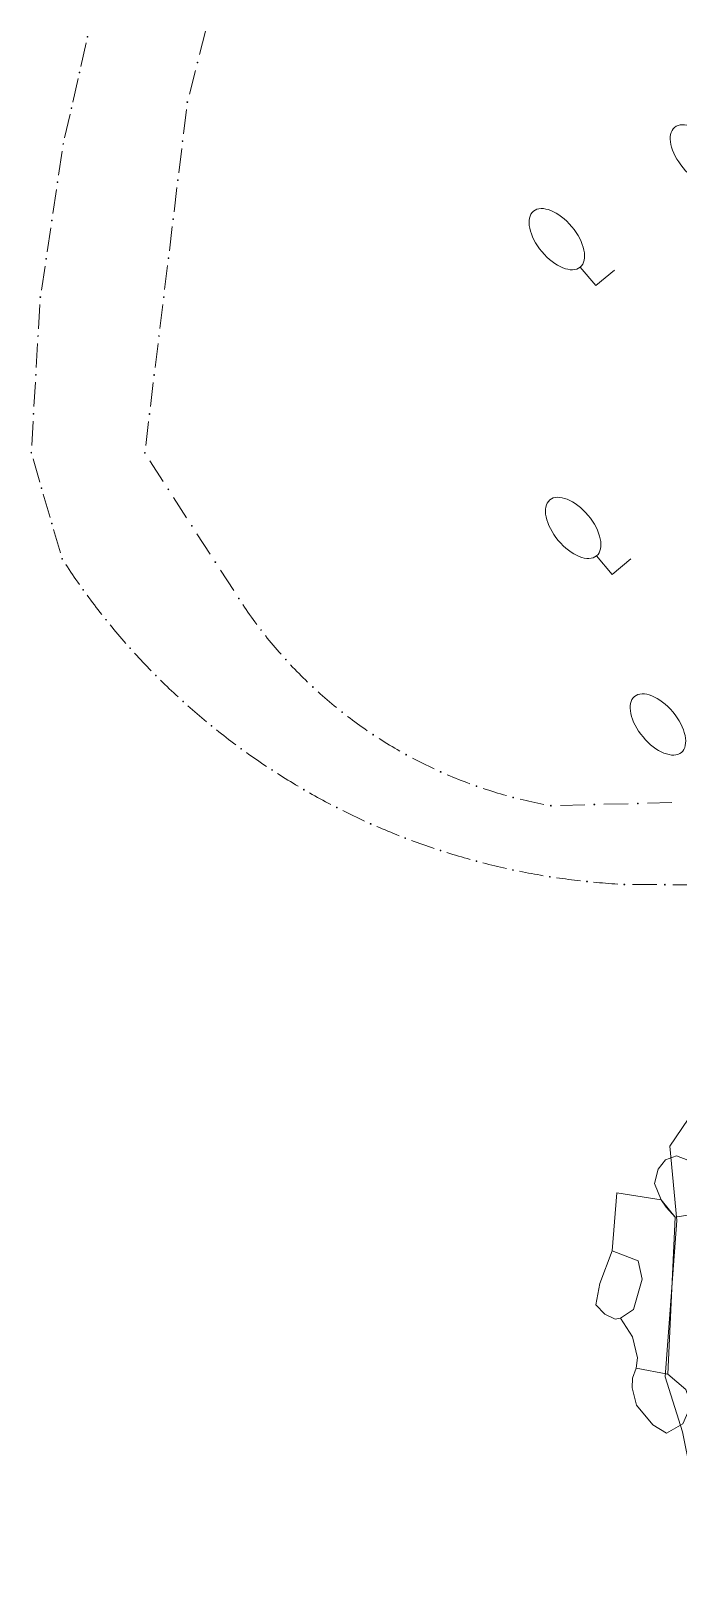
# Model space of a CAD drawing. Header units: metres. Extents: x -10443 to -4073, y -33280 to -26846.
# Drawn here: x -7347.95 to -7334.63, y -29236.23 to -29204.43 of the extents above; entities that cross this region are included whole.
import ezdxf

# ---------------------------------------------------------------- set-up
doc = ezdxf.new("R2010")
doc.units = ezdxf.units.M
doc.header["$MEASUREMENT"] = 0
doc.linetypes.add('CONTINUOUS_1', pattern=[0])
doc.linetypes.add('CONTINUOUS_2', pattern=[0])
for name, color, linetype, lineweight in [('園路', 241, 'CONTINUOUS_2', 18), ('木', 254, 'CONTINUOUS_2', 18), ('石', 241, 'CONTINUOUS_2', 18), ('護岸', 241, 'CONTINUOUS_2', 18)]:
    doc.layers.add(name, color=color, linetype=linetype, lineweight=lineweight)

msp = doc.modelspace()

# ---------------------------------------------------------------- hatches: boundary and pattern name
at = {"layer": '園路', "linetype": 'CONTINUOUS_1', "lineweight": 18}
for points in [[(-7346.775, -29204.549, 1), (-7346.79, -29204.549, 1)], [(-7346.941, -29205.284, 1), (-7346.956, -29205.284, 1)], [(-7344.513, -29205.082, 1), (-7344.528, -29205.082, 1)], [(-7347.107, -29206.019, 1), (-7347.122, -29206.019, 1)], [(-7344.72, -29205.897, 1), (-7344.735, -29205.897, 1)], [(-7347.273, -29206.755, 1), (-7347.288, -29206.755, 1)], [(-7344.818, -29206.699, 1), (-7344.833, -29206.699, 1)], [(-7347.391, -29207.543, 1), (-7347.406, -29207.543, 1)], [(-7344.915, -29207.501, 1), (-7344.93, -29207.501, 1)], [(-7347.509, -29208.332, 1), (-7347.524, -29208.332, 1)], [(-7345.012, -29208.303, 1), (-7345.027, -29208.303, 1)], [(-7347.628, -29209.121, 1), (-7347.643, -29209.121, 1)], [(-7345.11, -29209.105, 1), (-7345.125, -29209.105, 1)], [(-7347.746, -29209.909, 1), (-7347.761, -29209.909, 1)], [(-7345.207, -29209.907, 1), (-7345.222, -29209.907, 1)], [(-7347.792, -29210.709, 1), (-7347.807, -29210.709, 1)], [(-7345.304, -29210.709, 1), (-7345.319, -29210.709, 1)], [(-7347.839, -29211.509, 1), (-7347.854, -29211.509, 1)], [(-7345.401, -29211.511, 1), (-7345.416, -29211.511, 1)], [(-7347.886, -29212.309, 1), (-7347.901, -29212.309, 1)], [(-7345.499, -29212.313, 1), (-7345.514, -29212.313, 1)], [(-7347.933, -29213.109, 1), (-7347.948, -29213.109, 1)], [(-7345.596, -29213.115, 1), (-7345.611, -29213.115, 1)], [(-7347.72, -29213.838, 1), (-7347.735, -29213.838, 1)], [(-7345.112, -29213.864, 1), (-7345.127, -29213.864, 1)], [(-7347.508, -29214.567, 1), (-7347.523, -29214.567, 1)], [(-7344.628, -29214.613, 1), (-7344.643, -29214.613, 1)], [(-7347.296, -29215.295, 1), (-7347.311, -29215.295, 1)], [(-7344.143, -29215.363, 1), (-7344.158, -29215.363, 1)], [(-7346.862, -29215.933, 1), (-7346.877, -29215.933, 1)], [(-7343.659, -29216.112, 1), (-7343.674, -29216.112, 1)], [(-7346.395, -29216.547, 1), (-7346.41, -29216.547, 1)], [(-7343.202, -29216.76, 1), (-7343.217, -29216.76, 1)], [(-7345.896, -29217.135, 1), (-7345.911, -29217.135, 1)], [(-7342.694, -29217.368, 1), (-7342.709, -29217.368, 1)], [(-7345.367, -29217.696, 1), (-7345.382, -29217.696, 1)], [(-7342.137, -29217.932, 1), (-7342.152, -29217.932, 1)], [(-7344.809, -29218.229, 1), (-7344.824, -29218.229, 1)], [(-7344.223, -29218.731, 1), (-7344.238, -29218.731, 1)], [(-7341.535, -29218.448, 1), (-7341.55, -29218.448, 1)], [(-7340.893, -29218.913, 1), (-7340.908, -29218.913, 1)], [(-7343.612, -29219.202, 1), (-7343.627, -29219.202, 1)], [(-7340.215, -29219.324, 1), (-7340.23, -29219.324, 1)], [(-7342.977, -29219.64, 1), (-7342.992, -29219.64, 1)], [(-7339.506, -29219.678, 1), (-7339.521, -29219.678, 1)], [(-7338.77, -29219.972, 1), (-7338.785, -29219.972, 1)], [(-7342.32, -29220.044, 1), (-7342.335, -29220.044, 1)], [(-7338.012, -29220.204, 1), (-7338.027, -29220.204, 1)], [(-7335.447, -29220.328, 1), (-7335.462, -29220.328, 1)], [(-7341.643, -29220.413, 1), (-7341.658, -29220.413, 1)], [(-7337.237, -29220.374, 1), (-7337.252, -29220.374, 1)], [(-7336.342, -29220.351, 1), (-7336.357, -29220.351, 1)], [(-7340.947, -29220.746, 1), (-7340.962, -29220.746, 1)], [(-7340.234, -29221.041, 1), (-7340.249, -29221.041, 1)], [(-7339.507, -29221.298, 1), (-7339.522, -29221.298, 1)], [(-7338.767, -29221.517, 1), (-7338.782, -29221.517, 1)], [(-7338.017, -29221.697, 1), (-7338.032, -29221.697, 1)], [(-7337.258, -29221.836, 1), (-7337.273, -29221.836, 1)], [(-7336.493, -29221.936, 1), (-7336.508, -29221.936, 1)], [(-7335.724, -29221.995, 1), (-7335.739, -29221.995, 1)], [(-7334.892, -29222, 1), (-7334.907, -29222, 1)]]:
    msp.add_hatch(color=256, dxfattribs=at).paths.add_polyline_path(points, flags=0)

# ---------------------------------------------------------------- linework, layer by layer
for p, q in [((-7344.478, -29204.918), (-7344.355, -29204.433)), ((-7346.92, -29205.16), (-7346.81, -29204.673)), ((-7344.686, -29205.732), (-7344.562, -29205.247)), ((-7347.086, -29205.896), (-7346.976, -29205.408)), ((-7347.253, -29206.631), (-7347.142, -29206.143)), ((-7344.807, -29206.546), (-7344.746, -29206.049)), ((-7347.377, -29207.396), (-7347.303, -29206.902)), ((-7344.904, -29207.348), (-7344.844, -29206.851)), ((-7347.495, -29208.185), (-7347.421, -29207.69)), ((-7345.001, -29208.15), (-7344.941, -29207.653)), ((-7347.613, -29208.974), (-7347.539, -29208.479)), ((-7345.098, -29208.952), (-7345.038, -29208.456)), ((-7347.731, -29209.762), (-7347.657, -29209.268)), ((-7345.196, -29209.754), (-7345.136, -29209.258)), ((-7347.791, -29210.559), (-7347.762, -29210.06)), ((-7345.293, -29210.556), (-7345.233, -29210.06)), ((-7347.838, -29211.359), (-7347.809, -29210.86)), ((-7345.39, -29211.358), (-7345.33, -29210.862)), ((-7347.885, -29212.159), (-7347.855, -29211.66)), ((-7345.488, -29212.16), (-7345.428, -29211.664)), ((-7347.931, -29212.959), (-7347.902, -29212.46)), ((-7345.585, -29212.962), (-7345.525, -29212.466)), ((-7347.764, -29213.714), (-7347.904, -29213.234)), ((-7345.226, -29213.7), (-7345.497, -29213.28)), ((-7347.552, -29214.442), (-7347.692, -29213.962)), ((-7344.742, -29214.449), (-7345.013, -29214.029)), ((-7347.34, -29215.171), (-7347.48, -29214.691)), ((-7344.257, -29215.198), (-7344.529, -29214.778)), ((-7343.773, -29215.947), (-7344.045, -29215.527)), ((-7335.652, -29220.333), (-7336.152, -29220.346)), ((-7334.757, -29220.311), (-7335.257, -29220.324)), ((-7336.547, -29220.356), (-7337.047, -29220.369)), ((-7335.065, -29221.999), (-7335.565, -29221.996)), ((-7334.233, -29222.005), (-7334.733, -29222.001))]:
    msp.add_line(p, q, dxfattribs=at)
for centre in [(-7346.782, -29204.549), (-7346.948, -29205.284), (-7344.52, -29205.082), (-7347.114, -29206.019), (-7344.728, -29205.897), (-7347.281, -29206.755), (-7344.825, -29206.699), (-7347.399, -29207.543), (-7344.922, -29207.501), (-7347.517, -29208.332), (-7345.02, -29208.303), (-7347.635, -29209.121), (-7345.117, -29209.105), (-7347.753, -29209.909), (-7345.214, -29209.907), (-7347.8, -29210.709), (-7345.312, -29210.709), (-7347.847, -29211.509), (-7345.409, -29211.511), (-7347.893, -29212.309), (-7345.506, -29212.313), (-7347.94, -29213.109), (-7345.604, -29213.115), (-7347.728, -29213.838), (-7345.119, -29213.864), (-7347.516, -29214.567), (-7344.635, -29214.613), (-7347.304, -29215.295), (-7344.151, -29215.363), (-7346.87, -29215.933), (-7343.667, -29216.112), (-7346.402, -29216.547), (-7343.21, -29216.76), (-7345.904, -29217.135), (-7342.701, -29217.368), (-7345.374, -29217.696), (-7342.144, -29217.932), (-7344.816, -29218.229), (-7344.231, -29218.731), (-7341.543, -29218.448), (-7340.901, -29218.913), (-7343.62, -29219.202), (-7340.223, -29219.324), (-7342.985, -29219.64), (-7339.513, -29219.678), (-7338.777, -29219.972), (-7342.328, -29220.044), (-7338.019, -29220.204), (-7335.454, -29220.328), (-7341.65, -29220.413), (-7337.245, -29220.374), (-7336.35, -29220.351), (-7340.954, -29220.746), (-7340.241, -29221.041), (-7339.514, -29221.298), (-7338.775, -29221.517), (-7338.024, -29221.697), (-7337.266, -29221.836), (-7336.501, -29221.936), (-7335.732, -29221.995), (-7334.899, -29222)]:
    msp.add_circle(centre, 0.0075, dxfattribs=at)
for centre, radius, start, end in [((-7334.997, -29207.381), 14.632, 213.276, 215.2338), ((-7334.997, -29207.381), 14.632, 216.2969, 218.2548), ((-7335.577, -29210.89), 9.629, 213.7106, 216.6858), ((-7334.997, -29207.381), 14.632, 219.3179, 221.2758), ((-7335.577, -29210.89), 9.629, 218.429, 221.4041), ((-7334.997, -29207.381), 14.632, 222.3389, 224.2967), ((-7335.577, -29210.89), 9.629, 223.1473, 226.1225), ((-7334.997, -29207.381), 14.632, 225.3598, 227.3177), ((-7335.577, -29210.89), 9.629, 227.8657, 230.8408), ((-7334.997, -29207.381), 14.632, 228.3808, 230.3386), ((-7335.577, -29210.89), 9.629, 232.584, 235.5592), ((-7334.997, -29207.381), 14.632, 231.4018, 233.3596), ((-7335.577, -29210.89), 9.629, 237.3024, 240.2776), ((-7334.997, -29207.381), 14.632, 234.4227, 236.3806), ((-7335.577, -29210.89), 9.629, 242.0208, 244.9959), ((-7334.997, -29207.381), 14.632, 237.4437, 239.4015), ((-7335.577, -29210.89), 9.629, 246.7391, 249.7143), ((-7335.577, -29210.89), 9.629, 251.4575, 254.4326), ((-7334.997, -29207.381), 14.632, 240.4647, 242.4225), ((-7335.577, -29210.89), 9.629, 256.1758, 259.151), ((-7334.997, -29207.381), 14.632, 243.4856, 245.4435), ((-7334.997, -29207.381), 14.632, 246.5066, 248.4644), ((-7334.997, -29207.381), 14.632, 249.5276, 251.4854), ((-7334.997, -29207.381), 14.632, 252.5485, 254.5064), ((-7334.997, -29207.381), 14.632, 255.5695, 257.5273), ((-7334.997, -29207.381), 14.632, 258.5904, 260.5483), ((-7334.997, -29207.381), 14.632, 261.6114, 263.5693), ((-7334.997, -29207.381), 14.632, 264.6324, 266.5902)]:
    msp.add_arc(centre, radius, start, end, dxfattribs=at)
at = {"layer": '木', "linetype": 'CONTINUOUS_1', "lineweight": 18}
for p, q in [((-7336.318, -29209.672), (-7336.64, -29209.289)), ((-7335.935, -29209.351), (-7336.318, -29209.672)), ((-7335.982, -29215.614), (-7336.303, -29215.231)), ((-7335.599, -29215.293), (-7335.982, -29215.614))]:
    msp.add_line(p, q, dxfattribs=at)
for centre in [(-7334.216, -29206.991), (-7337.122, -29208.715), (-7336.785, -29214.657), (-7335.041, -29218.703)]:
    msp.add_ellipse(centre, major_axis=(-0.482, 0.575), ratio=0.533333, dxfattribs=at)
at = {"layer": '石', "linetype": 'CONTINUOUS_2', "lineweight": 18, "flags": 128}
for points in [[(-7334.422, -29228.801), (-7334.685, -29228.842), (-7334.868, -29228.638), (-7334.972, -29228.487), (-7335.111, -29228.15), (-7335.039, -29227.852), (-7334.887, -29227.664), (-7334.659, -29227.58), (-7334.427, -29227.672), (-7334.299, -29227.838), (-7334.267, -29228.217), (-7334.245, -29228.557)], [(-7334.838, -29232.072), (-7334.685, -29228.842), (-7334.972, -29228.487), (-7335.885, -29228.343), (-7335.983, -29229.535), (-7335.445, -29229.742), (-7335.367, -29230.119), (-7335.545, -29230.746), (-7335.814, -29230.923), (-7335.562, -29231.308), (-7335.464, -29231.739), (-7335.489, -29231.95)], [(-7335.489, -29231.95), (-7334.838, -29232.072), (-7334.469, -29232.392), (-7334.355, -29232.706), (-7334.525, -29233.099), (-7334.866, -29233.289), (-7335.143, -29233.116), (-7335.484, -29232.71), (-7335.569, -29232.352), (-7335.565, -29232.158)]]:
    msp.add_lwpolyline(points, close=True, dxfattribs=at)
msp.add_lwpolyline([(-7335.983, -29229.535), (-7336.238, -29230.205), (-7336.321, -29230.645), (-7336.137, -29230.836), (-7335.919, -29230.94), (-7335.814, -29230.923)], dxfattribs=at)
at = {"layer": '護岸', "lineweight": 18, "flags": 128}
msp.add_lwpolyline([(-7320.608, -29189.785), (-7314.594, -29192.152), (-7312.478, -29193.089), (-7311.943, -29193.485, 0.118487), (-7312.034, -29195.046), (-7312.382, -29195.338, 0.307861), (-7313.197, -29196.762), (-7313.624, -29197.413), (-7313.72, -29197.49, 0.21943), (-7314.681, -29199.194), (-7314.718, -29199.818), (-7314.439, -29200.622), (-7314.605, -29201.189, 0.208621), (-7314.842, -29202.764), (-7314.596, -29203.633), (-7314.612, -29204.243), (-7314.795, -29204.594, -0.201585), (-7315.84, -29205.996), (-7316.001, -29205.985), (-7316.655, -29207.103), (-7316.337, -29208.293, 0.220758), (-7317.513, -29209.444), (-7318.495, -29209.412), (-7318.717, -29209.697), (-7318.974, -29210.374), (-7320.167, -29210.09), (-7322.364, -29216.493), (-7322.426, -29217.714), (-7323.25, -29219.161), (-7323.415, -29221.254), (-7322.689, -29222.054), (-7321.458, -29222.291), (-7320.661, -29222.822), (-7320.724, -29223.394), (-7320.34, -29224.045), (-7320.857, -29226.68), (-7320.57, -29226.934), (-7320.086, -29227.393), (-7319.462, -29228.399), (-7319.71, -29230.015), (-7320.864, -29231.53), (-7321.289, -29232.232), (-7320.823, -29232.904), (-7321.632, -29233.236), (-7322.806, -29233.456), (-7323.688, -29233.701), (-7324.091, -29234.311), (-7325.442, -29235.322), (-7326.414, -29234.605), (-7329.571, -29236.143), (-7331.132, -29236.167), (-7331.62, -29236.057), (-7332.266, -29236.229), (-7332.972, -29236.154), (-7333.576, -29235.228), (-7334.365, -29234.111), (-7334.533, -29233.263), (-7334.89, -29232.13), (-7334.649, -29228.913), (-7334.797, -29227.382), (-7333.416, -29225.354), (-7332.328, -29224.53), (-7331.698, -29224.692), (-7331.162, -29224.82), (-7329.991, -29224.644), (-7328.94, -29224.772), (-7328.512, -29224.864), (-7328.136, -29224.461), (-7327.376, -29224.844), (-7326.242, -29224.175), (-7326.425, -29222.681), (-7327.114, -29221.645), (-7326.94, -29220.791), (-7327.678, -29220.207), (-7327.733, -29219.512), (-7329.049, -29218.269), (-7330.081, -29217.628), (-7330.319, -29216.814), (-7331.137, -29216.339), (-7330.929, -29215.399), (-7330.277, -29215.104), (-7330.257, -29214.067), (-7329.689, -29213.37), (-7329.281, -29212.599), (-7329.278, -29211.883), (-7328.63, -29211.092), (-7328.342, -29209.648), (-7328.489, -29208.865), (-7328.797, -29208.899), (-7328.397, -29208.129), (-7327.435, -29207.846), (-7326.291, -29207.143), (-7325.706, -29206.597), (-7324.571, -29204.272), (-7324.016, -29203.126), (-7323.15, -29201.07), (-7323.054, -29200.039), (-7323.457, -29199.646), (-7323.52, -29198.672), (-7323.184, -29198.529), (-7323.218, -29197.147), (-7323.203, -29195.392), (-7322.91, -29193.749), (-7322.801, -29193.438), (-7322.111, -29192.026), (-7322.229, -29190.829), (-7320.608, -29189.785)], format="xyb", dxfattribs=at)

doc.saveas('drawing.dxf')
